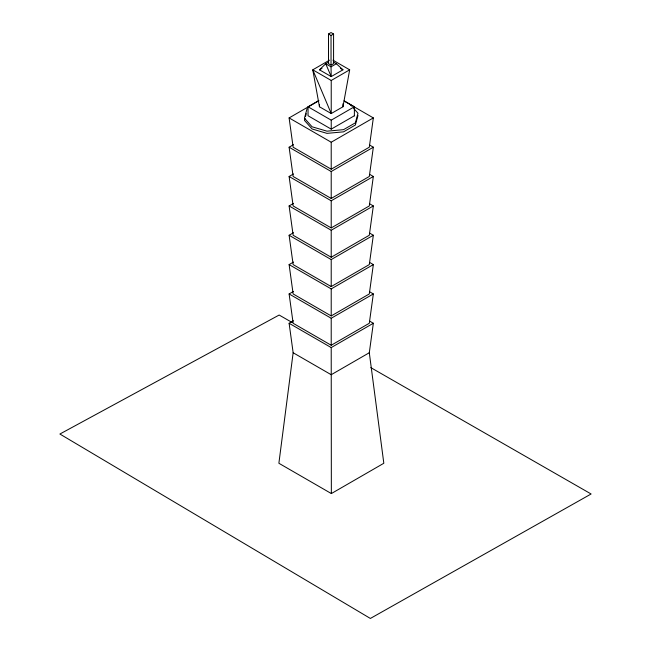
<?xml version="1.0" encoding="UTF-8"?>
<svg xmlns="http://www.w3.org/2000/svg" width="651" height="651" viewBox="0 0 651 651"><rect width="100%" height="100%" fill="white"/><g stroke="black" fill="none" stroke-linecap="round" stroke-linejoin="round"><path stroke-width="0.98" d="M293.503 320.74L289.109 323.278L293.145 352.744L278.88 463.268L331.351 493.564L383.821 463.268L369.304 352.728L373.34 323.262L369.833 321.236M369.833 174.444L373.34 176.47L369.304 205.936L331.213 227.923L293.145 205.944L289.109 176.486L293.503 173.955M344.395 101.19L373.34 117.904L369.304 147.207L331.213 169.195L293.145 147.216L289.109 117.921L318.949 100.693M369.833 145.181L373.34 147.207L369.304 176.47L331.213 198.465L293.145 176.486L289.109 147.216L293.503 144.685M369.833 203.909L373.34 205.936L369.304 235.247L331.213 257.243L293.145 235.263L289.109 205.944L293.503 203.413M369.833 233.221L373.34 235.247L369.304 264.583L331.213 286.57L293.145 264.591L289.109 235.263L293.503 232.724M369.833 262.556L373.34 264.583L369.304 293.943L331.213 315.93L293.145 293.951L289.109 264.599L293.503 262.06M369.833 291.917L373.34 293.943L369.304 323.262L331.213 345.258L293.145 323.278L289.109 293.951L293.503 291.42M329.471 60.185L312.781 69.82L319.462 106.772L331.229 113.543L342.963 106.764L349.677 69.82L332.978 60.185M307.077 108.619L304.456 118.173L312.065 126.79L326.989 131.176L343.533 129.663L355.373 122.827L357.993 113.274L353.558 108.253M304.977 118.449L304.456 120.362L312.065 128.971L326.989 133.365L343.533 131.852L355.373 125.016L357.993 115.463M305.506 116.537L306.287 113.673M333.296 61.991L336.339 63.741L342.963 69.803L331.229 76.582L319.462 69.82L325.703 63.741L328.747 61.991M354.413 115.748L331.229 129.134L331.229 120.166L354.38 106.756L344.086 100.815M328.495 34.015L331.034 32.55L333.572 34.015L333.572 63.668L331.034 65.133L328.495 63.668L328.495 34.015L331.034 35.48L333.572 34.015M319.462 69.82L321.985 68.363M331.025 66.817L331.229 76.582L325.703 63.741L331.025 66.817L336.339 63.741M331.229 80.472L331.229 113.543L312.781 69.82L331.229 80.472L349.677 69.82M331.229 129.134L308.037 115.748L308.037 106.78L318.339 100.824M289.109 117.921L331.213 142.227L373.34 117.904M289.109 147.216L331.213 171.522L373.34 147.207M289.109 176.486L331.213 200.793L373.34 176.47M289.109 205.944L331.213 230.251L373.34 205.936M289.109 235.263L331.213 259.57L373.34 235.247M289.109 264.599L331.213 288.906L373.34 264.583M289.109 293.951L331.213 318.258L373.34 293.943M289.109 323.278L331.213 347.585L373.34 323.262M369.304 352.728L331.213 374.724L293.145 352.744M292.364 322.619L279.149 315.035L59.892 434.03L370.37 618.45L591.108 493.987L370.793 367.612M340.449 68.355L342.963 69.803M308.037 106.78L331.229 120.166M350.393 104.656L351.654 106.097M331.351 493.564L331.213 347.585M354.38 106.756L354.38 115.886M342.963 103.761L342.963 106.764M331.213 142.227L331.213 169.195M331.213 171.522L331.213 198.465M331.213 200.793L331.213 227.923M331.213 230.251L331.213 257.243M331.213 259.57L331.213 286.57M331.213 288.906L331.213 315.93M331.213 318.258L331.213 345.258M331.034 35.48L331.034 65.133M319.462 104.77L319.462 106.772"/></g></svg>
